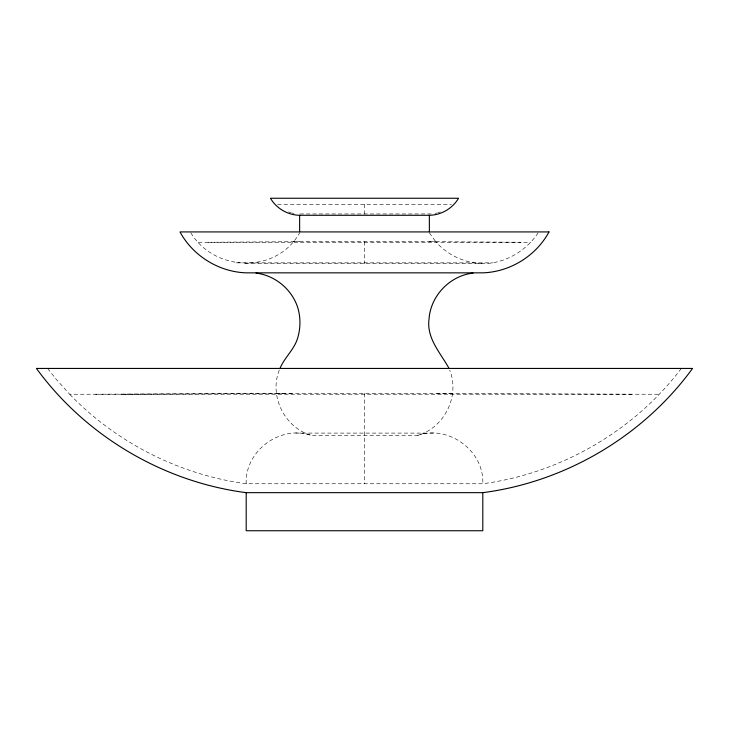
<?xml version="1.0" encoding="UTF-8"?>
<svg xmlns="http://www.w3.org/2000/svg" width="729" height="729" viewBox="0 0 729 729"><rect width="100%" height="100%" fill="white"/><g stroke="black" fill="none" stroke-linecap="round" stroke-linejoin="round"><path stroke-width="0.55" stroke-dasharray="3.65 2.73" d="M681.351 368.437C633.875 431.158 560.683 473.294 482.798 483.755L246.202 483.755C244.671 450.969 280.31 424.606 311.247 435.377L417.753 435.377C444.371 427.686 460.154 395.929 449.711 370.168M279.289 370.168C268.846 395.929 284.629 427.686 311.247 435.377M190.861 232.861C214.59 272.035 276.391 274.195 299.637 232.861M538.139 232.861C526.156 250.785 505.516 263.251 483.746 263.625L245.254 263.625M437.737 212.822L440.434 211.948M434.976 213.479L436.817 213.041M417.753 435.377C448.69 424.606 484.329 450.969 482.798 483.755M431.231 213.952L297.769 213.952M207.975 242.265L299.537 241.663M122.727 394.234L292.247 393.414M95.572 394.234L284.137 393.414M277.621 204.33L451.379 204.33M293.277 241.663L435.723 241.663C447.743 255.369 465.53 263.488 483.746 263.625M198.352 242.265L530.648 242.265M236.26 262.85L492.74 262.85M276.391 393.414L452.609 393.414M47.649 368.437L56.087 379.18L69.647 394.234L659.353 394.234M295.71 433.099L433.29 433.099M436.753 393.414L633.428 394.234M429.463 241.663L521.025 242.265M246.202 483.755C179.516 474.752 116.348 442.685 69.647 394.234M292.183 213.041L294.024 213.479M288.566 211.948L291.263 212.822M429.363 232.861L435.723 241.663M364.5 204.33L364.5 214.071M364.5 241.663L364.5 263.625M364.5 393.414L364.5 483.755"/><path stroke-width="1.09" d="M280.054 368.263C284.556 357.42 294.224 349.601 297.632 338.165C300.485 328.752 300.694 318.737 298.234 309.205C292.858 290.142 275.662 275.48 256.016 273.083M472.984 273.083C449.939 275.717 430.702 295.673 429.053 318.837C426.319 338.292 440.38 352.663 448.946 368.263M482.798 492.667C565.74 481.878 643.27 436.051 692.55 368.437L36.45 368.437C85.73 436.051 163.26 481.878 246.202 492.667L482.798 492.667L482.798 530.748L246.202 530.748L246.202 492.667M429.363 215.283C441.173 215.119 452.591 208.467 458.532 198.252L270.468 198.252C276.409 208.467 287.827 215.119 299.637 215.283L429.363 215.283L429.363 231.767M299.637 215.283L299.637 231.767M549.001 231.922C536.061 255.915 510.027 271.963 482.798 272.846L246.202 272.846C218.973 271.963 192.939 255.915 179.999 231.922L549.001 231.922"/></g></svg>
